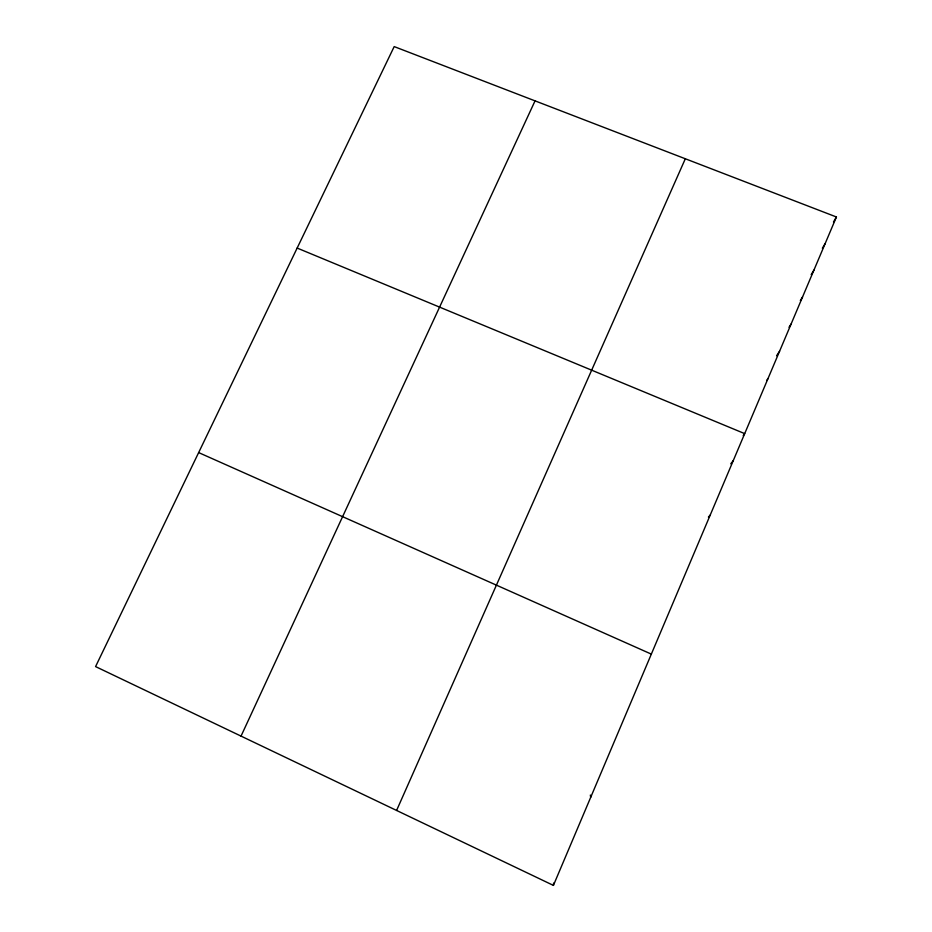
<?xml version="1.0" encoding="UTF-8"?>
<svg xmlns="http://www.w3.org/2000/svg" width="932" height="932" viewBox="0 0 932 932"><rect width="100%" height="100%" fill="white"/><g stroke="black" fill="none" stroke-linecap="round" stroke-linejoin="round"><path stroke-width="1.4" d="M553.41 885.4L836.423 216.981L394.189 46.6L95.577 666.59L553.41 885.4L553.608 883.058M396.589 810.456L685.323 158.766M241.039 736.105L535.05 100.866M833.476 221.979L836.423 216.981M822.362 248.227L825.193 243.497M811.189 274.614L813.892 270.175M800.343 300.512L802.534 297.017M789.02 327.272L791.093 324.01M776.589 355.756L779.595 351.178M766.605 380.594L768.038 378.497M743.212 435.617L744.691 433.625L297.157 248.063M730.77 463.798L733.263 460.618M708.413 517.05L710.196 515.093M198.656 452.591L651.34 654.113M590.352 795.043L590.69 797.349"/></g></svg>
